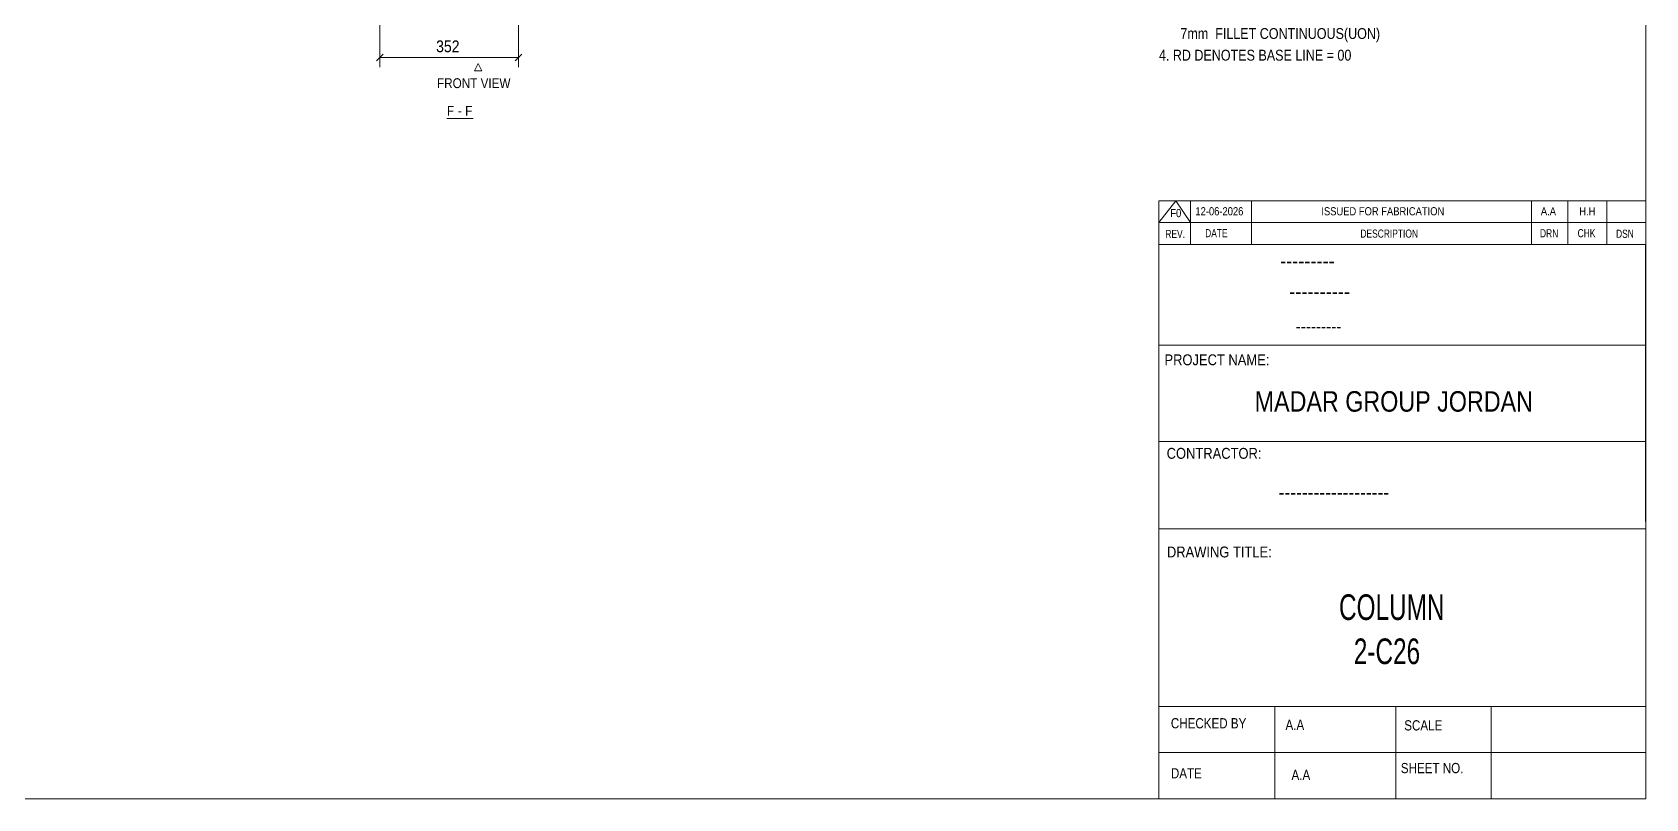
# Model space of a CAD drawing. Header units: millimetres. Extents: x 2 to 825, y 1 to 579.
# Drawn here: x 415.7 to 825, y 5 to 199.5 of the extents above; entities that cross this region are included whole.
import ezdxf

# ---------------------------------------------------------------- set-up
doc = ezdxf.new("R2010")
doc.units = ezdxf.units.MM
doc.linetypes.add('XKITLINE00', pattern=[0])
for name, color, linetype, lineweight in [('Dimensions', 7, 'Continuous', 0), ('DrawingSheet', 5, 'Continuous', 0), ('OtherObjectType', 7, 'Continuous', 0)]:
    doc.layers.add(name, color=color, linetype=linetype, lineweight=lineweight)
doc.styles.add('@ARIAL_UNICODE_MS_BOLD', font='ARIAL.TTF')
doc.styles.add('ARIAL', font='ARIAL.TTF')
doc.styles.add('ARIAL_NARROW', font='ARIALN.TTF')
doc.styles.add('COMIC_SANS_MS_BOLD', font='COMICBD.TTF')
doc.styles.add('SWIS721_EX_BT', font='ARIAL.TTF')
doc.styles.add('SWISSE', font='ARIAL.TTF')

# ---------------------------------------------------------------- blocks, each defined once
blk = doc.blocks.new('*A110')
at = {"layer": 'DrawingSheet', "color": 5, "linetype": 'XKITLINE00', "lineweight": 0}
for p, q in [((825, 5), (825, 579)), ((5, 5), (825, 5))]:
    blk.add_line(p, q, dxfattribs=at)
blk = doc.blocks.new('*A112')
at = {"layer": 'OtherObjectType', "color": 7, "linetype": 'XKITLINE00', "lineweight": 0}
blk.add_line((701.5, 219.82), (734.5, 219.82), dxfattribs=at)
at = {"layer": 'OtherObjectType', "color": 7, "style": 'ARIAL_NARROW', "width": 1.008832}
for s, p in [('GENERAL NOTES:', (701.5, 221.47)), ('1. ALL HOLES ARE  22 mm   DIA (UON).', (701.5, 214.32)), ('2. ALL DIMENSIONS ARE IN MM (UON).', (701.5, 208.82)), ('3. UNLESS OTHERWISE NOTED ALL FILLET WELD SIZE SHALL BE', (701.5, 203.32)), ('7mm  FILLET CONTINUOUS(UON)', (706.95, 197.82)), ('4. RD DENOTES BASE LINE = 00', (701.5, 192.32))]:
    blk.add_text(s, height=2.75, dxfattribs=at).set_placement(p)
blk = doc.blocks.new('*A113')
at = {"layer": 'OtherObjectType', "color": 7, "linetype": 'XKITLINE00', "lineweight": 0}
for p, q in [((701.5, 156.76), (825, 156.76)), ((701.5, 151.21), (705.82, 156.76)), ((701.5, 151.21), (701.5, 156.76)), ((705.82, 156.76), (709.53, 151.21)), ((709.53, 151.21), (709.53, 156.76)), ((724.97, 151.21), (724.97, 156.76)), ((795.98, 151.21), (795.98, 156.76)), ((805.24, 151.21), (805.24, 156.76)), ((815.12, 151.21), (815.12, 156.76)), ((825, 151.21), (825, 156.76)), ((701.5, 151.21), (825, 151.21)), ((701.5, 145.65), (701.5, 151.21)), ((705.21, 151.21), (825, 151.21)), ((709.53, 145.65), (709.53, 151.21)), ((724.97, 145.65), (724.97, 151.21)), ((795.98, 145.65), (795.98, 151.21)), ((805.24, 145.65), (805.24, 151.21)), ((815.12, 145.65), (815.12, 151.21)), ((825, 145.65), (825, 151.21))]:
    blk.add_line(p, q, dxfattribs=at)
at = {"layer": 'OtherObjectType', "color": 7, "style": 'ARIAL_NARROW'}
for s, height, width, p in [('F0', 2.058, 1.008832, (704.4, 152.59)), ('12-06-2026', 2.058, 1.008832, (710.76, 153.06)), ('ISSUED FOR FABRICATION', 2.0583, 1.008832, (742.71, 153.06)), ('A.A', 2.058, 1.008832, (798.4, 153.06)), ('H.H', 2.058, 1.008832, (808.13, 153.06)), ('REV.', 2.058, 0.907949, (703.13, 147.31)), ('DATE', 2.058, 0.907949, (713.23, 147.5)), ('DESCRIPTION', 2.0583, 0.907949, (752.61, 147.39)), ('DRN', 2.058, 0.907949, (798.17, 147.47)), ('CHK', 2.058, 0.907949, (807.72, 147.5)), ('DSN', 2.058, 0.907949, (817.47, 147.35))]:
    blk.add_text(s, height=height, dxfattribs=dict(at, width=width)).set_placement(p)
blk = doc.blocks.new('*A115')
at = {"layer": 'OtherObjectType', "color": 2, "linetype": 'XKITLINE00', "lineweight": 0}
for p, q in [((701.5, 145.65), (825, 145.65)), ((701.5, 5), (701.5, 145.64)), ((824.98, 145.64), (825, 5)), ((825, 120.14), (701.5, 120.14)), ((701.5, 95.63), (825, 95.63)), ((825, 73.49), (701.5, 73.49)), ((825, 28.4), (701.5, 28.4)), ((730.94, 28.4), (730.94, 5)), ((761.62, 5), (761.62, 28.4)), ((785.75, 5), (785.75, 28.4)), ((825, 16.7), (701.5, 16.7)), ((825, 5), (701.5, 5))]:
    blk.add_line(p, q, dxfattribs=at)
at = {"layer": 'OtherObjectType', "color": 4, "style": '@ARIAL_UNICODE_MS_BOLD', "width": 0.85}
blk.add_text('---------', height=3.9, dxfattribs=at).set_placement((732.23, 139.59))
at = {"layer": 'OtherObjectType', "color": 7, "style": 'ARIAL', "width": 0.85}
for s, height, p in [('----------', 3.9, (734.56, 131.77)), ('---------', 3.25, (736.21, 123.31))]:
    blk.add_text(s, height=height, dxfattribs=at).set_placement(p)
at = {"layer": 'OtherObjectType', "color": 3, "width": 0.85}
for s, style, p in [('PROJECT NAME:', 'SWIS721_EX_BT', (702.92, 115.01)), ('CONTRACTOR:', 'SWISSE', (703.47, 91.27)), ('DRAWING TITLE:', 'SWIS721_EX_BT', (703.53, 66.24))]:
    blk.add_text(s, height=2.7618, dxfattribs=dict(at, style=style)).set_placement(p)
at = {"layer": 'OtherObjectType', "color": 7, "width": 0.85}
for s, height, p in [('MADAR GROUP JORDAN', 5.2, (725.79, 103.23)), ('CHECKED BY', 2.592, (704.53, 22.86)), ('A.A', 2.592, (733.61, 22.45)), ('SCALE', 2.592, (763.74, 22.33)), ('DATE', 2.592, (704.54, 10.16)), ('A.A', 2.592, (735.14, 9.76)), ('SHEET NO.', 2.592, (762.87, 11.49))]:
    blk.add_text(s, height=height, dxfattribs=at).set_placement(p)
at = {"layer": 'OtherObjectType', "color": 1}
for s, height, style, width, p in [('-------------------', 3.9, 'COMIC_SANS_MS_BOLD', 0.85, (731.87, 80.86)), ('COLUMN', 6.5, 'ARIAL', 0.68, (747.19, 50.37)), ('2-C26', 6.5, 'ARIAL', 0.68, (750.95, 39.17))]:
    blk.add_text(s, height=height, dxfattribs=dict(at, style=style, width=width)).set_placement(p)
blk = doc.blocks.new('*A276')
at = {"layer": 'Dimensions', "color": 7, "linetype": 'XKITLINE00', "lineweight": 0}
for p, q in [((503.88, 239.34), (503.88, 190.69)), ((539.08, 239.34), (539.08, 190.69)), ((504.73, 193.94), (503.03, 192.25)), ((503.88, 193.09), (539.08, 193.09)), ((539.92, 193.94), (538.23, 192.25))]:
    blk.add_line(p, q, dxfattribs=at)
at = {"layer": 'Dimensions', "color": 3}
for p in [(503.88, 193.09), (539.08, 193.09)]:
    blk.add_point(p, dxfattribs=at)
at = {"layer": 'Dimensions', "color": 3, "style": 'ARIAL', "width": 0.85}
blk.add_text('352', height=3, dxfattribs=at).set_placement((518.14, 194.44))
blk = doc.blocks.new('*A284')
at = {"layer": 'OtherObjectType', "color": 7, "linetype": 'XKITLINE00', "lineweight": 0}
for p, q in [((486.66, 242.63), (486.66, 244.51)), ((486.66, 244.51), (488.54, 243.57)), ((488.54, 243.57), (486.66, 242.63)), ((488.54, 243.57), (488.54, 243.57)), ((527.91, 189.72), (528.84, 191.59)), ((529.78, 189.72), (527.91, 189.72)), ((528.84, 191.59), (529.78, 189.72)), ((528.84, 191.59), (528.84, 191.59)), ((520.88, 177.59), (527.56, 177.59))]:
    blk.add_line(p, q, dxfattribs=at)
at = {"layer": 'OtherObjectType', "color": 7, "style": 'ARIAL', "width": 0.85}
blk.add_text('TOP VIEW', height=2.5, rotation=90, dxfattribs=at).set_placement((484.79, 235.42))
for s, p in [('FRONT VIEW', (518.38, 185.34)), ('F', (520.88, 178.34)), ('F', (525.52, 178.34)), ('-', (523.66, 178.34))]:
    blk.add_text(s, height=2.5, dxfattribs=at).set_placement(p)

msp = doc.modelspace()

# ---------------------------------------------------------------- block references
at = {"lineweight": 0}
for name in ['*A110', '*A276', '*A112', '*A113', '*A115']:
    msp.add_blockref(name, (0, 0), dxfattribs=at)
at = {"layer": 'OtherObjectType', "lineweight": 0}
msp.add_blockref('*A284', (0, 0), dxfattribs=at)

doc.saveas('drawing.dxf')
